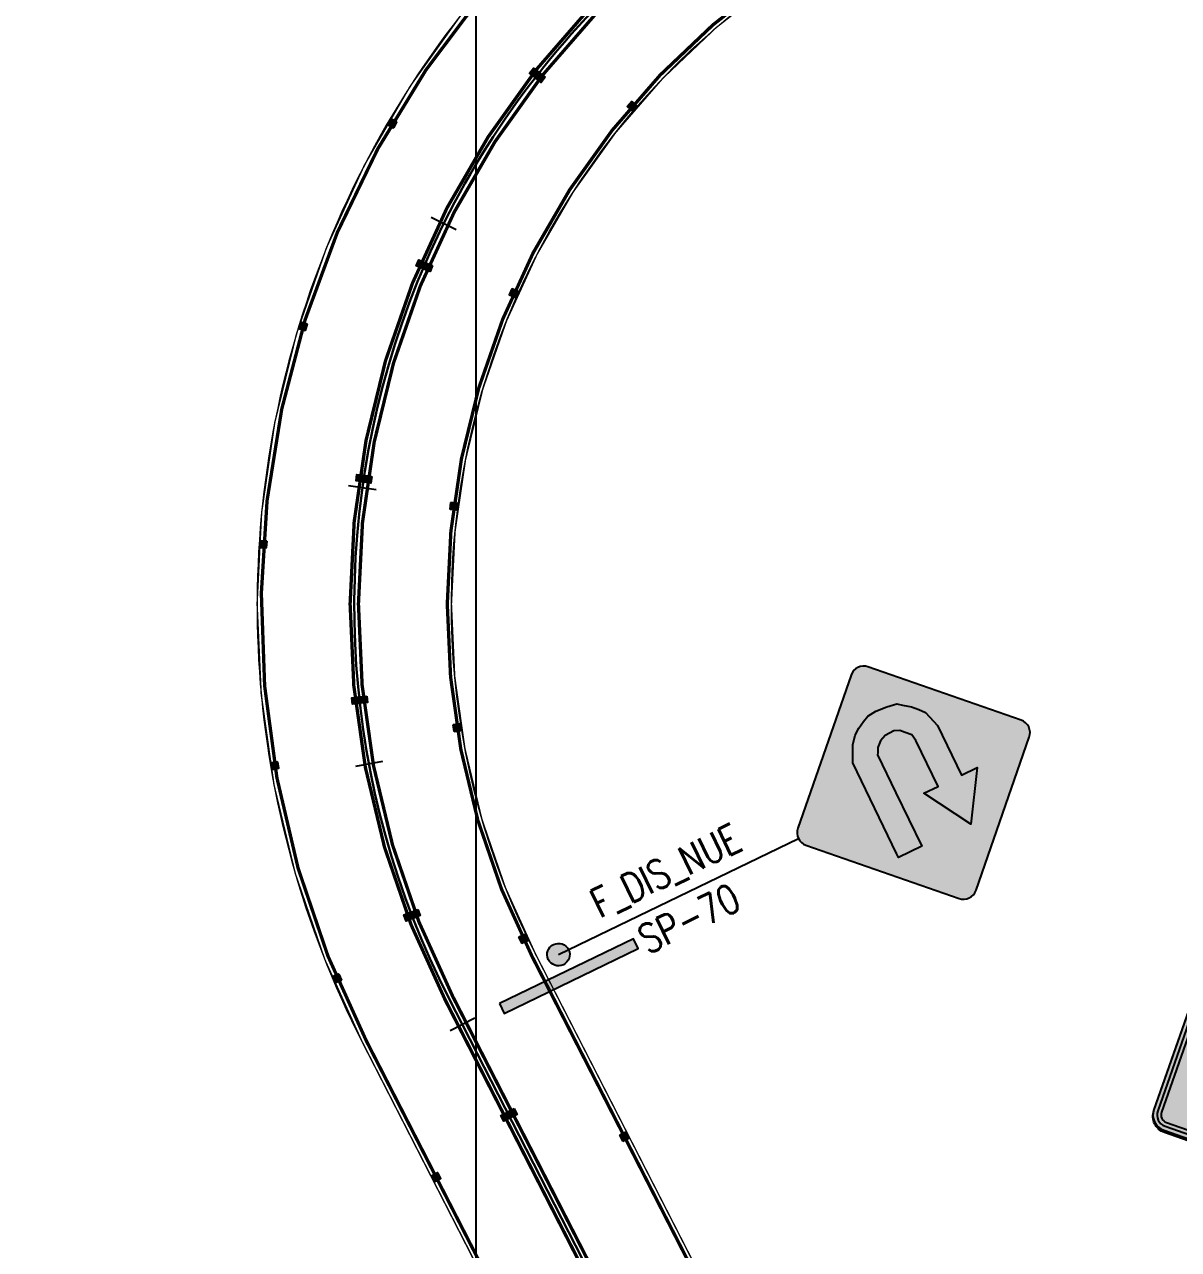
# Model space of a CAD drawing. Header units: metres. Extents: x 5050567 to 5051779, y 2427177 to 2427777.
# Drawn here: x 5050933.74 to 5050975.3, y 2427452.84 to 2427496.96 of the extents above; entities that cross this region are included whole.
import ezdxf
from ezdxf.enums import TextEntityAlignment as Align

# ---------------------------------------------------------------- set-up
doc = ezdxf.new("R2010")
doc.units = ezdxf.units.M
for name, color, linetype in [('C-ROAD-EJE PROYECTADO', 1, 'Continuous'), ('CVD-ALI-STA-MIN-CD', 7, 'Continuous'), ('FILL_AMARILLO', 40, 'Continuous'), ('FILL_NEGRO', 250, 'Continuous'), ('GEN-COORD-PAR', 8, 'Continuous'), ('SEN_BASE_SEN', 7, 'Continuous'), ('Sen_Vert_Preventivas', 7, 'Continuous'), ('SPI-C-ROAD-CNTR-N', 1, 'Continuous'), ('TACHAS', 7, 'Continuous')]:
    doc.layers.add(name, color=color, linetype=linetype)
doc.layers.add('FILL_DIM', color=18, linetype='Continuous', true_color=0x000000)
doc.layers.add('SEN_BASE_DEM', color=7, linetype='Continuous', lineweight=13, true_color=0xffffff)
doc.styles.add('TEXTO_ACCION_FASE', font='romans.shx', dxfattribs={"width": 0.8})
doc.styles.add('TEXTO_SI-26', font='ARIALNB.TTF', dxfattribs={"width": 1.3, "height": 1})

# ---------------------------------------------------------------- blocks, each defined once
blk = doc.blocks.new('th-')
at = {"layer": 'TACHAS', "true_color": 0xffffff}
h = blk.add_hatch(color=7, dxfattribs=at)
h.dxf.hatch_style = 1
h.paths.add_polyline_path([(0, -0.118), (-0.236, -0.118), (-0.236, 0.118), (0, 0.118)])
at = {"layer": 'TACHAS'}
for points in [[(-0.005, 0.112), (-0.076, 0.102), (-0.076, 0.015), (-0.074, 0.013), (-0.005, 0.004)], [(-0.005, -0.002), (-0.076, 0.008), (-0.076, -0.081), (-0.005, -0.11)]]:
    blk.add_hatch(color=1, dxfattribs=at).paths.add_polyline_path(points)
at = {"layer": 'TACHAS', "color": 7, "lineweight": 0, "ltscale": 10}
blk.add_line((-0.076, 0.015), (-0.074, 0.013), dxfattribs=at)
at = {"layer": 'TACHAS', "color": 18, "lineweight": 30, "true_color": 0x000000}
blk.add_lwpolyline([(0, -0.118), (-0.236, -0.118), (-0.236, 0.118), (0, 0.118)], close=True, dxfattribs=at)
at = {"layer": 'TACHAS', "color": 18, "lineweight": 5, "true_color": 0x000000, "const_width": 0.0004}
for points in [[(-0.236, -0.118), (0, -0.118), (0, 0.118), (-0.236, 0.118)], [(-0.082, 0.107), (-0.154, 0.107), (-0.154, -0.085), (-0.082, -0.085)], [(-0.076, -0.081), (-0.005, -0.11), (-0.005, -0.002), (-0.076, 0.008)]]:
    blk.add_lwpolyline(points, close=True, dxfattribs=at)
at = {"layer": 'TACHAS', "color": 18, "lineweight": 5, "true_color": 0x000000}
for points, const_width in [([(-0.236, 0.118), (-0.154, 0.107)], 0.0004), ([(-0.231, 0.112), (-0.231, 0.004)], 0.000182), ([(-0.16, 0.102), (-0.16, 0.004), (-0.231, 0.004)], 0.0004), ([(0, 0.118), (-0.082, 0.107)], 0.0004), ([(-0.005, 0.004), (-0.005, 0.112), (-0.076, 0.102), (-0.076, 0.013), (-0.005, 0.004)], 0.0004), ([(-0.231, -0.11), (-0.231, -0.002), (-0.16, -0.002), (-0.16, -0.081)], 0.0004), ([(-0.231, -0.11), (-0.16, -0.081)], 0.0004), ([(0, -0.118), (-0.082, -0.085)], 0.0004)]:
    blk.add_lwpolyline(points, dxfattribs=dict(at, const_width=const_width))
for points in [[(-0.231, 0.112, 0.0004, 0.0004, 0), (-0.16, 0.102, 0.000182, 0.000182, 0)], [(-0.236, -0.118, 0.0004, 0.0004, 0), (-0.154, -0.085, 0.000182, 0.000182, 0)]]:
    blk.add_lwpolyline(points, format="xyseb", dxfattribs=at)
blk = doc.blocks.new('THAD')
at = {"layer": 'TACHAS'}
h = blk.add_hatch(color=50, dxfattribs=at)
h.paths.add_polyline_path([(-0.118, 0.261), (-0.118, 0.025), (0.118, 0.025), (0.118, 0.261), (0.036, 0.25), (0.036, 0.058), (-0.036, 0.058), (-0.036, 0.25)])
h.paths.add_polyline_path([(-0.042, 0.245), (-0.042, 0.146), (-0.113, 0.146), (-0.113, 0.254)], flags=16)
h.paths.add_polyline_path([(0.042, 0.245), (0.113, 0.254), (0.113, 0.146), (0.042, 0.156)], flags=16)
h.paths.add_polyline_path([(-0.042, 0.141), (-0.042, 0.061), (-0.113, 0.033), (-0.113, 0.141)], flags=16)
h.paths.add_polyline_path([(0.042, 0.15), (0.113, 0.141), (0.113, 0.033), (0.042, 0.061)], flags=16)
for color, points in [(50, [(0.036, 0.25), (0.118, 0.261), (-0.118, 0.261), (-0.036, 0.25)]), (40, [(-0.113, 0.146), (-0.042, 0.146), (-0.042, 0.245), (-0.113, 0.254)]), (40, [(-0.042, 0.141), (-0.113, 0.141), (-0.113, 0.033), (-0.042, 0.061)]), (40, [(0.042, 0.245), (0.042, 0.157), (0.044, 0.156), (0.113, 0.146), (0.113, 0.254)]), (40, [(0.042, 0.15), (0.042, 0.061), (0.113, 0.033), (0.113, 0.141)]), (50, [(0.036, -0.05), (0.118, -0.039), (-0.118, -0.039), (-0.036, -0.05)]), (40, [(-0.113, -0.154), (-0.042, -0.154), (-0.042, -0.055), (-0.113, -0.046)]), (40, [(-0.042, -0.159), (-0.113, -0.159), (-0.113, -0.267), (-0.042, -0.239)]), (40, [(0.042, -0.055), (0.042, -0.143), (0.044, -0.144), (0.113, -0.154), (0.113, -0.046)]), (40, [(0.042, -0.15), (0.042, -0.239), (0.113, -0.267), (0.113, -0.159)])]:
    blk.add_hatch(color=color, dxfattribs=at).paths.add_polyline_path(points)
for points in [[(-0.036, 0.25), (-0.036, 0.058), (0.036, 0.058), (0.036, 0.25)], [(-0.036, -0.05), (-0.036, -0.242), (0.036, -0.242), (0.036, -0.05)]]:
    blk.add_hatch(color=50, dxfattribs=at).paths.add_polyline_path(points, flags=17)
h = blk.add_hatch(color=50, dxfattribs=at)
h.paths.add_polyline_path([(-0.118, -0.039), (-0.118, -0.275), (0.118, -0.275), (0.118, -0.039), (0.036, -0.05), (0.036, -0.242), (-0.036, -0.242), (-0.036, -0.05)])
h.paths.add_polyline_path([(-0.042, -0.055), (-0.042, -0.154), (-0.113, -0.154), (-0.113, -0.046)], flags=16)
h.paths.add_polyline_path([(0.042, -0.055), (0.113, -0.046), (0.113, -0.154), (0.042, -0.144)], flags=16)
h.paths.add_polyline_path([(-0.042, -0.159), (-0.042, -0.239), (-0.113, -0.267), (-0.113, -0.159)], flags=16)
h.paths.add_polyline_path([(0.042, -0.15), (0.113, -0.159), (0.113, -0.267), (0.042, -0.239)], flags=16)
at = {"layer": 'TACHAS', "color": 7, "lineweight": 0, "ltscale": 10}
for p, q in [((0.042, 0.157), (0.044, 0.156)), ((0.042, -0.143), (0.044, -0.144))]:
    blk.add_line(p, q, dxfattribs=at)
at = {"layer": 'TACHAS', "color": 7, "true_color": 0xffffff}
for points in [[(0.118, 0.025), (-0.118, 0.025), (-0.118, 0.261), (0.118, 0.261)], [(0.118, -0.275), (-0.118, -0.275), (-0.118, -0.039), (0.118, -0.039)]]:
    blk.add_lwpolyline(points, close=True, dxfattribs=at)
at = {"layer": 'TACHAS', "color": 18, "lineweight": 0, "true_color": 0x000000, "const_width": 0.0004}
for points in [[(-0.118, 0.025), (0.118, 0.025), (0.118, 0.261), (-0.118, 0.261)], [(0.036, 0.25), (-0.036, 0.25), (-0.036, 0.058), (0.036, 0.058)], [(0.042, 0.061), (0.113, 0.033), (0.113, 0.141), (0.042, 0.15)], [(-0.118, -0.275), (0.118, -0.275), (0.118, -0.039), (-0.118, -0.039)], [(0.036, -0.05), (-0.036, -0.05), (-0.036, -0.242), (0.036, -0.242)], [(0.042, -0.239), (0.113, -0.267), (0.113, -0.159), (0.042, -0.15)]]:
    blk.add_lwpolyline(points, close=True, dxfattribs=at)
for points in [[(-0.118, 0.261), (-0.036, 0.25)], [(-0.118, 0.025), (-0.036, 0.058)], [(-0.042, 0.245), (-0.042, 0.146), (-0.113, 0.146)], [(-0.113, 0.033), (-0.113, 0.141), (-0.042, 0.141), (-0.042, 0.061)], [(-0.113, 0.033), (-0.042, 0.061)], [(0.118, 0.261), (0.036, 0.25)], [(0.118, 0.025), (0.036, 0.058)], [(0.113, 0.146), (0.113, 0.254), (0.042, 0.245), (0.042, 0.156), (0.113, 0.146)], [(-0.118, -0.039), (-0.036, -0.05)], [(-0.118, -0.275), (-0.036, -0.242)], [(-0.042, -0.055), (-0.042, -0.154), (-0.113, -0.154)], [(-0.113, -0.267), (-0.113, -0.159), (-0.042, -0.159), (-0.042, -0.239)], [(-0.113, -0.267), (-0.042, -0.239)], [(0.118, -0.039), (0.036, -0.05)], [(0.118, -0.275), (0.036, -0.242)], [(0.113, -0.154), (0.113, -0.046), (0.042, -0.055), (0.042, -0.144), (0.113, -0.154)]]:
    blk.add_lwpolyline(points, dxfattribs=at)
at = {"layer": 'TACHAS', "color": 18, "lineweight": 0, "true_color": 0x000000}
for points in [[(-0.113, 0.254, 0.0004, 0.0004, 0), (-0.042, 0.245, 0.000182, 0.000182, 0)], [(-0.113, -0.046, 0.0004, 0.0004, 0), (-0.042, -0.055, 0.000182, 0.000182, 0)]]:
    blk.add_lwpolyline(points, format="xyseb", dxfattribs=at)
blk = doc.blocks.new('*U90')
h = blk.add_hatch(color=40)
edge = h.paths.add_edge_path()
edge.add_line((18.186, -5.586), (23.348, -0.424))
edge.add_arc((22.924, 0), 0.6, 315, 405)
edge.add_line((23.348, 0.424), (18.186, 5.586))
edge.add_arc((17.762, 5.162), 0.6, 45, 135)
edge.add_line((17.338, 5.586), (12.176, 0.424))
edge.add_arc((12.6, 0), 0.6, 135, 225)
edge.add_line((12.176, -0.424), (17.338, -5.586))
edge.add_arc((17.762, -5.162), 0.6, 225, 315)
at = {"true_color": 0x000000}
h = blk.add_hatch(color=18, dxfattribs=at)
edge = h.paths.add_edge_path()
edge.add_line((18.08, -5.48), (23.242, -0.318))
edge.add_arc((22.924, 0), 0.45, 315, 405)
edge.add_line((23.242, 0.318), (18.08, 5.48))
edge.add_arc((17.762, 5.162), 0.45, 45, 135)
edge.add_line((17.444, 5.48), (12.282, 0.318))
edge.add_arc((12.6, 0), 0.45, 135, 225)
edge.add_line((12.282, -0.318), (17.444, -5.48))
edge.add_arc((17.762, -5.162), 0.45, 225, 315)
edge = h.paths.add_edge_path(flags=16)
edge.add_line((17.974, -5.374), (23.136, -0.212))
edge.add_arc((22.924, 0), 0.3, 315, 405)
edge.add_line((23.136, 0.212), (17.974, 5.374))
edge.add_arc((17.762, 5.162), 0.3, 45, 135)
edge.add_line((17.55, 5.374), (12.388, 0.212))
edge.add_arc((12.6, 0), 0.3, 135, 225)
edge.add_line((12.388, -0.212), (17.55, -5.374))
edge.add_arc((17.762, -5.162), 0.3, 225, 315)
blk.add_hatch(color=18, dxfattribs=at).paths.add_polyline_path([(17.642, 3.638), (18.173, 3.604), (18.636, 3.518), (18.842, 3.364), (19.168, 3.107), (19.408, 2.867), (19.631, 2.61), (19.854, 1.853), (19.854, -0.629), (20.632, -0.629), (19.271, -2.805), (17.968, -0.629), (18.688, -0.629), (18.688, 1.667), (18.636, 1.976), (18.413, 2.199), (18.225, 2.387), (17.985, 2.49), (17.539, 2.473), (17.247, 2.336), (17.007, 2.13), (16.905, 1.907), (16.853, 1.839), (16.853, -0.06), (16.853, -2.736), (15.687, -2.736), (15.687, -2.543), (15.687, 1.993), (15.841, 2.319), (16.047, 2.73), (16.322, 3.073), (16.613, 3.278), (16.939, 3.467), (17.213, 3.587)])
h = blk.add_hatch(color=250)
edge = h.paths.add_edge_path()
edge.add_ellipse((0, 0), major_axis=(-0.358, 0.358), ratio=1, start_angle=225, end_angle=225)
blk.add_hatch(color=250).paths.add_polyline_path([(3.351, -0.833), (-3.351, -0.833), (-3.351, -1.326), (3.351, -1.326)])
at = {"color": 18, "linetype": 'Continuous', "lineweight": -3, "true_color": 0x000000}
for points in [[(17.338, -5.586, 0.414214), (18.186, -5.586), (23.348, -0.424, 0.414214), (23.348, 0.424), (18.186, 5.586, 0.414214), (17.338, 5.586), (12.176, 0.424, 0.198912), (12, 0)], [(12, 0, 0.198912), (12.176, -0.424), (17.338, -5.586)]]:
    blk.add_lwpolyline(points, format="xyb", dxfattribs=at)
at = {"color": 18, "true_color": 0x000000}
blk.add_lwpolyline([(17.642, 3.638), (18.173, 3.604), (18.636, 3.518), (18.842, 3.364), (19.168, 3.107), (19.408, 2.867), (19.631, 2.61), (19.854, 1.853), (19.854, -0.629), (20.632, -0.629), (19.271, -2.805), (17.968, -0.629), (18.688, -0.629), (18.688, 1.667), (18.636, 1.976), (18.413, 2.199), (18.225, 2.387), (17.985, 2.49), (17.539, 2.473), (17.247, 2.336), (17.007, 2.13), (16.905, 1.907), (16.853, 1.839), (16.853, -0.06), (16.853, -2.736), (15.687, -2.736), (15.687, -2.543), (15.687, 1.993), (15.841, 2.319), (16.047, 2.73), (16.322, 3.073), (16.613, 3.278), (16.939, 3.467), (17.213, 3.587)], close=True, dxfattribs=at)
at = {"color": 250}
blk.add_lwpolyline([(0, 0), (12, 0)], dxfattribs=at)
blk.add_lwpolyline([(-3.351, -0.833), (-3.351, -1.326), (3.351, -1.326), (3.351, -0.833)], close=True, dxfattribs=at)
blk.add_ellipse((0, 0), major_axis=(-0.358, 0.358), ratio=1, start_param=3.926991, end_param=10.210176, dxfattribs=at)
at = {"style": 'TEXTO_ACCION_FASE', "width": 0.8}
blk.add_text('SP-70', height=1.3, dxfattribs=at).set_placement((6, -1.1), align=Align.MIDDLE_CENTER)
for tag, p in [('FASE_ACCION', (6, 1.3)), ('INTERNO', (0, -2.3))]:
    blk.add_attdef(tag, text='', height=1.3, dxfattribs=at).set_placement(p, align=Align.MIDDLE_CENTER)
blk = doc.blocks.new('*U94')
h = blk.add_hatch(color=40)
edge = h.paths.add_edge_path()
edge.add_line((21.494, 6.146), (16.169, 11.471))
edge.add_arc((16.606, 11.909), 0.619, 135, 225, ccw=False)
edge.add_line((16.169, 12.347), (21.494, 17.672))
edge.add_arc((21.932, 17.235), 0.619, 405, 495, ccw=False)
edge.add_line((22.37, 17.672), (27.695, 12.347))
edge.add_arc((27.258, 11.909), 0.619, 315, 405, ccw=False)
edge.add_line((27.695, 11.471), (22.37, 6.146))
edge.add_arc((21.932, 6.583), 0.619, 225, 315, ccw=False)
h = blk.add_hatch(color=40)
edge = h.paths.add_edge_path()
edge.add_line((21.494, 6.146), (16.169, 11.471))
edge.add_arc((16.606, 11.909), 0.619, 135, 225, ccw=False)
edge.add_line((16.169, 12.347), (21.494, 17.672))
edge.add_arc((21.932, 17.235), 0.619, 405, 495, ccw=False)
edge.add_line((22.37, 17.672), (27.695, 12.347))
edge.add_arc((27.258, 11.909), 0.619, 315, 405, ccw=False)
edge.add_line((27.695, 11.471), (22.37, 6.146))
edge.add_arc((21.932, 6.583), 0.619, 225, 315, ccw=False)
at = {"true_color": 0x000000}
h = blk.add_hatch(color=18, dxfattribs=at)
edge = h.paths.add_edge_path()
edge.add_line((21.604, 6.255), (16.278, 11.581))
edge.add_arc((16.606, 11.909), 0.464, 135, 225, ccw=False)
edge.add_line((16.278, 12.237), (21.604, 17.563))
edge.add_arc((21.932, 17.235), 0.464, 405, 495, ccw=False)
edge.add_line((22.26, 17.563), (27.586, 12.237))
edge.add_arc((27.258, 11.909), 0.464, 315, 405, ccw=False)
edge.add_line((27.586, 11.581), (22.26, 6.255))
edge.add_arc((21.932, 6.583), 0.464, 225, 315, ccw=False)
edge = h.paths.add_edge_path(flags=16)
edge.add_line((21.713, 6.364), (16.388, 11.69))
edge.add_arc((16.606, 11.909), 0.31, 135, 225, ccw=False)
edge.add_line((16.388, 12.128), (21.713, 17.453))
edge.add_arc((21.932, 17.235), 0.31, 405, 495, ccw=False)
edge.add_line((22.151, 17.453), (27.477, 12.128))
edge.add_arc((27.258, 11.909), 0.31, 315, 405, ccw=False)
edge.add_line((27.477, 11.69), (22.151, 6.364))
edge.add_arc((21.932, 6.583), 0.31, 225, 315, ccw=False)
h = blk.add_hatch(color=18, dxfattribs=at)
edge = h.paths.add_edge_path()
edge.add_line((21.604, 6.255), (16.278, 11.581))
edge.add_arc((16.606, 11.909), 0.464, 135, 225, ccw=False)
edge.add_line((16.278, 12.237), (21.604, 17.563))
edge.add_arc((21.932, 17.235), 0.464, 405, 495, ccw=False)
edge.add_line((22.26, 17.563), (27.586, 12.237))
edge.add_arc((27.258, 11.909), 0.464, 315, 405, ccw=False)
edge.add_line((27.586, 11.581), (22.26, 6.255))
edge.add_arc((21.932, 6.583), 0.464, 225, 315, ccw=False)
edge = h.paths.add_edge_path(flags=16)
edge.add_line((21.713, 6.364), (16.388, 11.69))
edge.add_arc((16.606, 11.909), 0.31, 135, 225, ccw=False)
edge.add_line((16.388, 12.128), (21.713, 17.453))
edge.add_arc((21.932, 17.235), 0.31, 405, 495, ccw=False)
edge.add_line((22.151, 17.453), (27.477, 12.128))
edge.add_arc((27.258, 11.909), 0.31, 315, 405, ccw=False)
edge.add_line((27.477, 11.69), (22.151, 6.364))
edge.add_arc((21.932, 6.583), 0.31, 225, 315, ccw=False)
at = {"true_color": 0x000000, "transparency": 33554687}
h = blk.add_hatch(color=18, dxfattribs=at)
h.dxf.hatch_style = 1
edge = h.paths.add_edge_path()
edge.add_spline(control_points=[(20.748, 9.634), (20.748, 9.317), (20.749, 9.001), (20.749, 8.685), (20.797, 8.685), (20.846, 8.685), (20.894, 8.685), (20.893, 9.075), (20.893, 9.465), (20.892, 9.855), (20.844, 9.855), (20.796, 9.855), (20.748, 9.854), (20.712, 9.803), (20.663, 9.778), (20.6, 9.781), (20.601, 9.732), (20.601, 9.683), (20.601, 9.633), (20.65, 9.634), (20.699, 9.634), (20.748, 9.634)], knot_values=[0, 0, 0, 0, 1, 1, 1, 2, 2, 2, 3, 3, 3, 4, 4, 4, 5, 5, 5, 6, 6, 6, 7, 7, 7, 7], weights=[1, 1, 1, 1, 1, 1, 1, 1, 1, 1, 1, 1, 1, 1, 1, 1, 1, 1, 1, 1, 1, 1], degree=3, periodic=0)
h = blk.add_hatch(color=18, dxfattribs=at)
h.dxf.hatch_style = 1
edge = h.paths.add_edge_path()
edge.add_ellipse((22.484, 9.482), major_axis=(-0.026, -0.375), ratio=0.74039, start_angle=0, end_angle=360)
edge = h.paths.add_edge_path(flags=16)
edge.add_spline(control_points=[(22.467, 9.232), (22.495, 9.23), (22.53, 9.243), (22.601, 9.325), (22.63, 9.395), (22.644, 9.57), (22.603, 9.668), (22.514, 9.743), (22.48, 9.745), (22.38, 9.668), (22.331, 9.568), (22.331, 9.365), (22.379, 9.277), (22.438, 9.238), (22.452, 9.233), (22.467, 9.232)], knot_values=[0, 0, 0, 0, 0.779899, 0.779899, 1.559798, 1.559798, 2.64121, 2.64121, 3.722622, 3.722622, 4.804035, 4.804035, 5.885447, 5.885447, 6.283185, 6.283185, 6.283185, 6.283185], degree=3, periodic=0)
h.paths.add_polyline_path([(23.068, 9.441), (23.3, 9.845), (23.156, 9.845), (22.84, 9.276), (22.504, 8.688), (22.583, 8.689), (22.652, 8.688), (22.718, 8.812)])
edge = h.paths.add_edge_path()
edge.add_ellipse((23.319, 9.043), major_axis=(-0.026, -0.375), ratio=0.74039, start_angle=0, end_angle=360)
edge = h.paths.add_edge_path(flags=16)
edge.add_spline(control_points=[(23.301, 8.793), (23.329, 8.791), (23.365, 8.803), (23.436, 8.886), (23.465, 8.956), (23.478, 9.131), (23.437, 9.229), (23.349, 9.304), (23.314, 9.305), (23.215, 9.228), (23.165, 9.129), (23.165, 8.926), (23.213, 8.838), (23.272, 8.799), (23.287, 8.794), (23.301, 8.793)], knot_values=[0, 0, 0, 0, 0.779899, 0.779899, 1.559798, 1.559798, 2.64121, 2.64121, 3.722622, 3.722622, 4.804035, 4.804035, 5.885447, 5.885447, 6.283185, 6.283185, 6.283185, 6.283185], degree=3, periodic=0)
edge = h.paths.add_edge_path(flags=16)
edge.add_spline(control_points=[(21.53, 9.638), (21.439, 9.638), (21.367, 9.603), (21.313, 9.532), (21.262, 9.465), (21.237, 9.379), (21.237, 9.274), (21.237, 9.168), (21.262, 9.08), (21.313, 9.009), (21.368, 8.934), (21.44, 8.897), (21.531, 8.897), (21.62, 8.897), (21.692, 8.935), (21.746, 9.011), (21.796, 9.082), (21.821, 9.17), (21.821, 9.275), (21.821, 9.381), (21.795, 9.467), (21.745, 9.533), (21.692, 9.603), (21.621, 9.638), (21.53, 9.638)], knot_values=[0, 0, 0, 0, 1, 1, 1, 2, 2, 2, 3, 3, 3, 4, 4, 4, 5, 5, 5, 6, 6, 6, 7, 7, 7, 8, 8, 8, 8], degree=3, periodic=0)
edge = h.paths.add_edge_path()
edge.add_spline(control_points=[(21.531, 8.686), (21.387, 8.686), (21.269, 8.743), (21.179, 8.857), (21.093, 8.967), (21.049, 9.106), (21.049, 9.274), (21.049, 9.437), (21.091, 9.573), (21.177, 9.684), (21.266, 9.798), (21.381, 9.855), (21.522, 9.856), (21.671, 9.856), (21.789, 9.8), (21.878, 9.689), (21.964, 9.582), (22.007, 9.443), (22.007, 9.272), (22.008, 9.107), (21.965, 8.97), (21.879, 8.859), (21.789, 8.744), (21.673, 8.686), (21.531, 8.686)], knot_values=[0, 0, 0, 0, 1, 1, 1, 2, 2, 2, 3, 3, 3, 4, 4, 4, 5, 5, 5, 6, 6, 6, 7, 7, 7, 8, 8, 8, 8], degree=3, periodic=0)
h = blk.add_hatch(color=1)
edge = h.paths.add_edge_path(flags=17)
edge.add_arc((21.638, -0.001), 4.717, 0, 360)
edge = h.paths.add_edge_path()
edge.add_arc((21.638, -0.001), 5.967, 0, 360)
at = {"true_color": 0xffffff}
blk.add_hatch(color=7, dxfattribs=at).paths.add_polyline_path([(16.921, -0.001, 1), (26.354, -0.001, 1)])
h = blk.add_hatch(color=7)
edge = h.paths.add_edge_path()
edge.add_ellipse((0, 0), major_axis=(-0.358, 0.358), ratio=1, start_angle=225, end_angle=225)
blk.add_hatch(color=7).paths.add_polyline_path([(3.351, -0.833), (-3.351, -0.833), (-3.351, -1.326), (3.351, -1.326)])
at = {"layer": 'FILL_AMARILLO'}
h = blk.add_hatch(color=256, dxfattribs=at)
h.dxf.hatch_style = 1
h.paths.add_polyline_path([(22.421, 13.927), (22.748, 13.64), (22.096, 13.288), (21.902, 13.647)])
h = blk.add_hatch(color=256, dxfattribs=at)
h.dxf.hatch_style = 1
h.paths.add_polyline_path([(22.703, 12.501, -1), (22.895, 12.793, -1)])
h = blk.add_hatch(color=256, dxfattribs=at)
h.dxf.hatch_style = 1
h.paths.add_polyline_path([(20.235, 11.18, -1), (20.427, 11.472, -1)])
at = {"layer": 'FILL_DIM', "true_color": 0x000000}
h = blk.add_hatch(color=18, dxfattribs=at)
h.dxf.hatch_style = 1
h.paths.add_polyline_path([(19.063, 10.196), (24.875, 10.196), (24.875, 13.388)])
at = {"layer": 'FILL_NEGRO'}
h = blk.add_hatch(color=256, dxfattribs=at)
h.dxf.hatch_style = 1
h.paths.add_polyline_path([(27.911, 11.978), (21.946, 6.014), (15.982, 11.97), (21.95, 17.938)])
h.paths.add_polyline_path([(27.705, 11.978), (21.946, 6.22), (16.188, 11.97), (21.95, 17.733)], flags=16)
h = blk.add_hatch(color=256, dxfattribs=at)
h.dxf.hatch_style = 1
h.paths.add_polyline_path([(19.279, 11.286), (18.585, 12.576), (21.403, 14.095), (22.097, 12.805)])
h = blk.add_hatch(color=256, dxfattribs=at)
h.dxf.hatch_style = 1
h.paths.add_polyline_path([(22.589, 13.039, 0.423244), (22.416, 12.439), (20.718, 11.53, 0.246329), (20.356, 11.762), (22.226, 12.77), (21.728, 13.693), (21.744, 13.744), (22.418, 14.109), (22.916, 13.668), (23.313, 12.926), (23.182, 12.855, 0.412522)])
h.paths.add_polyline_path([(22.748, 13.64), (22.421, 13.927), (21.902, 13.647), (22.096, 13.288)], flags=16)
h.paths.add_polyline_path([(22.703, 12.501, -1), (22.895, 12.793, -1)], flags=17)
h = blk.add_hatch(color=256, dxfattribs=at)
h.dxf.hatch_style = 1
h.paths.add_polyline_path([(22.594, 12.336, -1), (23.004, 12.958, -1)])
h.paths.add_polyline_path([(22.703, 12.501, 1), (22.895, 12.793, 1)], flags=16)
h = blk.add_hatch(color=256, dxfattribs=at)
h.dxf.hatch_style = 1
h.paths.add_polyline_path([(19.947, 11.549, 0.275851), (19.942, 11.129), (19.403, 11.059), (19.322, 11.207)])
h = blk.add_hatch(color=256, dxfattribs=at)
h.dxf.hatch_style = 1
h.paths.add_polyline_path([(20.536, 11.637, -1), (20.126, 11.015, -1)])
h.paths.add_polyline_path([(20.427, 11.472, 1), (20.235, 11.18, 1)], flags=16)
at = {"color": 18, "linetype": 'Continuous', "lineweight": -3, "true_color": 0x000000}
blk.add_lwpolyline([(22.37, 6.146, -0.414214), (21.494, 6.146), (16.169, 11.471, -0.414214), (16.169, 12.347), (21.494, 17.672, -0.414214), (22.37, 17.672), (27.695, 12.347, -0.414214), (27.695, 11.471)], format="xyb", close=True, dxfattribs=at)
blk.add_lwpolyline([(22.37, 6.146, -0.414214), (21.494, 6.146), (16.169, 11.471, -0.414214), (16.169, 12.347), (21.494, 17.672, -0.414214), (22.37, 17.672), (27.695, 12.347, -0.414214), (27.695, 11.471)], format="xyb", close=True, dxfattribs=at)
at = {"color": 18, "lineweight": 0, "true_color": 0x000000}
blk.add_lwpolyline([(22.718, 8.812), (22.652, 8.688), (22.583, 8.689), (22.504, 8.688), (22.84, 9.276), (23.156, 9.845), (23.156, 9.845), (23.3, 9.845), (23.068, 9.441)], close=True, dxfattribs=at)
at = {"color": 7}
blk.add_lwpolyline([(0, 0), (15.671, 0)], dxfattribs=at)
blk.add_lwpolyline([(-3.351, -0.833), (-3.351, -1.326), (3.351, -1.326), (3.351, -0.833)], close=True, dxfattribs=at)
at = {"color": 1}
for radius in [5.967, 4.717]:
    blk.add_circle((21.638, -0.001), radius, dxfattribs=at)
at = {"color": 18, "true_color": 0x000000}
for centre in [(22.484, 9.482), (23.319, 9.043)]:
    blk.add_ellipse(centre, major_axis=(-0.026, -0.375), ratio=0.74039, dxfattribs=at)
at = {"color": 7}
blk.add_ellipse((0, 0), major_axis=(-0.358, 0.358), ratio=1, start_param=3.926991, end_param=10.210176, dxfattribs=at)
at = {"color": 18, "true_color": 0x000000}
for points, knots in [([(20.748, 9.634), (20.748, 9.317), (20.749, 9.001), (20.749, 8.685), (20.797, 8.685), (20.846, 8.685), (20.894, 8.685), (20.893, 9.075), (20.893, 9.465), (20.892, 9.855), (20.844, 9.855), (20.796, 9.855), (20.748, 9.854), (20.712, 9.803), (20.663, 9.778), (20.6, 9.781), (20.601, 9.732), (20.601, 9.683), (20.601, 9.633), (20.65, 9.634), (20.699, 9.634), (20.748, 9.634)], [0, 0, 0, 0, 1, 1, 1, 2, 2, 2, 3, 3, 3, 4, 4, 4, 5, 5, 5, 6, 6, 6, 7, 7, 7, 7]), ([(21.531, 8.686), (21.387, 8.686), (21.269, 8.743), (21.179, 8.857), (21.093, 8.967), (21.049, 9.106), (21.049, 9.274), (21.049, 9.437), (21.091, 9.573), (21.177, 9.684), (21.266, 9.798), (21.381, 9.855), (21.522, 9.856), (21.671, 9.856), (21.789, 9.8), (21.878, 9.689), (21.964, 9.582), (22.007, 9.443), (22.007, 9.272), (22.008, 9.107), (21.965, 8.97), (21.879, 8.859), (21.789, 8.744), (21.673, 8.686), (21.531, 8.686)], [0, 0, 0, 0, 1, 1, 1, 2, 2, 2, 3, 3, 3, 4, 4, 4, 5, 5, 5, 6, 6, 6, 7, 7, 7, 8, 8, 8, 8]), ([(22.467, 9.232), (22.495, 9.23), (22.53, 9.243), (22.601, 9.325), (22.63, 9.395), (22.644, 9.57), (22.603, 9.668), (22.514, 9.743), (22.48, 9.745), (22.38, 9.668), (22.331, 9.568), (22.331, 9.365), (22.379, 9.277), (22.438, 9.238), (22.452, 9.233), (22.467, 9.232)], [0, 0, 0, 0, 0.779899, 0.779899, 1.559798, 1.559798, 2.64121, 2.64121, 3.722622, 3.722622, 4.804035, 4.804035, 5.885447, 5.885447, 6.283185, 6.283185, 6.283185, 6.283185]), ([(21.53, 9.638), (21.439, 9.638), (21.367, 9.603), (21.313, 9.532), (21.262, 9.465), (21.237, 9.379), (21.237, 9.274), (21.237, 9.168), (21.262, 9.08), (21.313, 9.009), (21.368, 8.934), (21.44, 8.897), (21.531, 8.897), (21.62, 8.897), (21.692, 8.935), (21.746, 9.011), (21.796, 9.082), (21.821, 9.17), (21.821, 9.275), (21.821, 9.381), (21.795, 9.467), (21.745, 9.533), (21.692, 9.603), (21.621, 9.638), (21.53, 9.638)], [0, 0, 0, 0, 1, 1, 1, 2, 2, 2, 3, 3, 3, 4, 4, 4, 5, 5, 5, 6, 6, 6, 7, 7, 7, 8, 8, 8, 8]), ([(23.301, 8.793), (23.329, 8.791), (23.365, 8.803), (23.436, 8.886), (23.465, 8.956), (23.478, 9.131), (23.437, 9.229), (23.349, 9.304), (23.314, 9.305), (23.215, 9.228), (23.165, 9.129), (23.165, 8.926), (23.213, 8.838), (23.272, 8.799), (23.287, 8.794), (23.301, 8.793)], [0, 0, 0, 0, 0.779899, 0.779899, 1.559798, 1.559798, 2.64121, 2.64121, 3.722622, 3.722622, 4.804035, 4.804035, 5.885447, 5.885447, 6.283185, 6.283185, 6.283185, 6.283185])]:
    blk.add_open_spline(points, degree=3, knots=knots, dxfattribs=at)
at = {"layer": 'FILL_AMARILLO'}
blk.add_lwpolyline([(21.539, 17.733), (16.188, 12.382, 0.414208), (16.188, 11.558), (21.584, 6.17, 0.324277), (22.271, 6.133), (27.788, 11.649, 0.347236), (27.713, 12.382), (22.362, 17.733, 0.414214), (21.539, 17.733, -0.414214)], format="xyb", dxfattribs=at)
at = {"layer": 'FILL_NEGRO'}
for points in [[(21.642, 17.63), (16.291, 12.279, 0.414208), (16.291, 11.661), (21.682, 6.279, 0.310882), (22.18, 6.248), (27.673, 11.74, 0.337317), (27.609, 12.279), (22.259, 17.63, 0.414213)], [(21.745, 17.527), (16.394, 12.176, 0.414208), (16.394, 11.764), (21.778, 6.389, 0.288695), (22.091, 6.365), (27.555, 11.829, 0.320998), (27.505, 12.178), (22.156, 17.527, 0.414212)]]:
    blk.add_lwpolyline(points, format="xyb", close=True, dxfattribs=at)
at = {"layer": 'FILL_NEGRO', "lineweight": 0}
blk.add_lwpolyline([(22.097, 12.805), (19.279, 11.286), (18.585, 12.576), (21.403, 14.095)], close=True, dxfattribs=at)
for points in [[(21.744, 13.744), (22.418, 14.109), (22.916, 13.668), (23.313, 12.926), (23.182, 12.855, 0.412522), (22.589, 13.039, 0.423244), (22.416, 12.439), (20.718, 11.53, 0.246329), (20.356, 11.762), (22.226, 12.77), (21.728, 13.693), (21.744, 13.744)], [(19.947, 11.549), (19.322, 11.207), (19.403, 11.059), (19.942, 11.129, -0.275851), (19.947, 11.549, -2.886597)]]:
    blk.add_lwpolyline(points, format="xyb", dxfattribs=at)
blk.add_lwpolyline([(22.427, 13.93), (21.902, 13.647), (22.096, 13.288), (22.748, 13.64), (22.421, 13.927)], dxfattribs=at)
at = {"layer": 'FILL_NEGRO'}
blk.add_lwpolyline([(19.063, 10.196), (24.875, 10.196), (24.875, 13.388)], close=True, dxfattribs=at)
at = {"layer": 'FILL_NEGRO', "lineweight": 0}
for centre, radius in [((22.799, 12.647), 0.372), ((22.799, 12.647), 0.175), ((20.331, 11.326), 0.372), ((20.331, 11.326), 0.175)]:
    blk.add_circle(centre, radius, dxfattribs=at)
at = {"style": 'TEXTO_ACCION_FASE', "width": 0.8}
blk.add_text('SP-27A/SR-30', height=1.3, dxfattribs=at).set_placement((9.335, -1.2), align=Align.MIDDLE_CENTER)
for tag, p in [('FASE_ACCION', (7.835, 1.396)), ('INTERNO', (0, -2.3))]:
    blk.add_attdef(tag, text='', height=1.3, dxfattribs=at).set_placement(p, align=Align.MIDDLE_CENTER)
at = {"color": 18, "true_color": 0x000000, "style": 'TEXTO_SI-26'}
blk.add_attdef('VELOCIDAD', text='', height=4, dxfattribs=at).set_placement((21.638, -0.001), align=Align.MIDDLE_CENTER)
blk = doc.blocks.new('AeccTickLine')
blk.add_line((0, -0.5), (0, 0.5))

msp = doc.modelspace()

# ---------------------------------------------------------------- linework, layer by layer
at = {"layer": 'C-ROAD-EJE PROYECTADO', "color": 30, "linetype": 'Continuous', "lineweight": -3, "const_width": 0.05, "flags": 128}
for points in [[(5050951.876, 2427414.489, 0.322382), (5050960.644, 2427421.389, 0.188195), (5050959.356, 2427434.047), (5050945.908, 2427460.3, -0.427734), (5050962.312, 2427507.425), (5050962.369, 2427507.451, -0.427167), (5051009.069, 2427488.801), (5051023.348, 2427453.404)], [(5050968.441, 2427408.194, -0.241431), (5050966.631, 2427417.23, 0.213789), (5050965.587, 2427437.238), (5050952.138, 2427463.491, -0.427734), (5050965.214, 2427501.055), (5050965.271, 2427501.081, -0.427167), (5051002.577, 2427486.182), (5051016.837, 2427450.833), (5051023.272, 2427437.247)]]:
    msp.add_lwpolyline(points, format="xyb", dxfattribs=at)
at = {"layer": 'GEN-COORD-PAR', "linetype": 'Continuous'}
msp.add_line((5050950, 2427368.832), (5050950, 2427544.684), dxfattribs=at)
at = {"layer": 'SEN_BASE_DEM'}
for points in [[(5051023.348, 2427453.404), (5051009.069, 2427488.801, 0.427167), (5050962.369, 2427507.451)], [(5050962.312, 2427507.425, 0.427734), (5050945.908, 2427460.3), (5050959.356, 2427434.047, -0.188195), (5050960.644, 2427421.389, -0.277476), (5050953.436, 2427414.686, 0.279397), (5050938.73, 2427404.061, 0.095539), (5050937.35, 2427397.578), (5050937.364, 2427398.021, -0.15029), (5050935.144, 2427391.119), (5050934.955, 2427390.858), (5050934.759, 2427390.601), (5050934.557, 2427390.35), (5050934.349, 2427390.104), (5050934.135, 2427389.862), (5050933.915, 2427389.626), (5050933.691, 2427389.394)], [(5050965.271, 2427501.081, -0.427167), (5051002.577, 2427486.182), (5051016.837, 2427450.833), (5051023.272, 2427437.247)], [(5050932.926, 2427380.1, -0.085656), (5050940.16, 2427382.765, -0.135244), (5050946.621, 2427381.801, 0.131454), (5050955.458, 2427379.762, -0.270063), (5050964.324, 2427374.981), (5050965.628, 2427372.846), (5050973.05, 2427377.335), (5050973.004, 2427377.352, -0.458883), (5050969.23, 2427387.272, 0.343953), (5050968.016, 2427408.768, -0.222797), (5050966.631, 2427417.23, 0.213789), (5050965.587, 2427437.238), (5050952.138, 2427463.491, -0.427734), (5050965.214, 2427501.055)]]:
    msp.add_lwpolyline(points, format="xyb", dxfattribs=at)
at = {"layer": 'SEN_BASE_DEM', "color": 40, "linetype": 'Continuous', "const_width": 0.12, "flags": 128}
for points in [[(5050960.371, 2427413.69, 0.091692), (5050962.17, 2427415.907), (5050963.133, 2427418.308, 0.217004), (5050962.338, 2427435.574), (5050948.89, 2427461.827, -0.427734), (5050963.7, 2427504.376), (5050963.758, 2427504.402, -0.427167), (5051005.962, 2427487.548), (5051016.133, 2427462.335)], [(5050962.242, 2427412.938, -0.077341), (5050962.379, 2427415.622), (5050963.411, 2427418.196, 0.217004), (5050962.605, 2427435.711), (5050949.157, 2427461.964, -0.427734), (5050963.825, 2427504.103), (5050963.882, 2427504.129, -0.427167), (5051005.684, 2427487.436), (5051015.839, 2427462.26)]]:
    msp.add_lwpolyline(points, format="xyb", dxfattribs=at)
at = {"layer": 'SEN_BASE_DEM', "const_width": 0.12, "flags": 128}
for points in [[(5050957.65, 2427504.67, 0.381933), (5050946.042, 2427460.368), (5050959.49, 2427434.115, -0.188206), (5050960.788, 2427421.348, -0.29615), (5050952.949, 2427414.488, -0.381933)], [(5050967.351, 2427419.956, 0.183811), (5050965.453, 2427437.17), (5050952.005, 2427463.423, -0.427734), (5050965.151, 2427501.191), (5050965.209, 2427501.217, -0.427167), (5051002.716, 2427486.238), (5051016.974, 2427450.893)]]:
    msp.add_lwpolyline(points, format="xyb", dxfattribs=at)
at = {"layer": 'SPI-C-ROAD-CNTR-N', "color": 1, "linetype": 'Continuous', "lineweight": 30, "flags": 128}
msp.add_lwpolyline([(5050961.305, 2427413.346), (5050963.272, 2427418.252, 0.217004), (5050962.471, 2427435.642), (5050949.023, 2427461.896, -0.427734), (5050963.763, 2427504.24), (5050963.82, 2427504.266, -0.427167), (5051005.823, 2427487.492), (5051020.122, 2427452.046)], format="xyb", dxfattribs=at)

# ---------------------------------------------------------------- block references
at = {"layer": 'CVD-ALI-STA-MIN-CD', "color": 7, "linetype": 'Continuous', "lineweight": -3}
for p, rotation in [((5050948.837, 2427489.792), 63.64253378704361), ((5050945.906, 2427480.276), 82.12504330666964), ((5050946.144, 2427470.323), 100.6075528267291), ((5050949.508, 2427460.949), 117.1237567548042)]:
    msp.add_blockref('AeccTickLine', p, dxfattribs=dict(at, rotation=rotation))
at = {"layer": 'SEN_BASE_DEM'}
for name, p, rotation in [('THAD', (5050952.205, 2427495.139), 51.94178902421613), ('th-', (5050955.695, 2427494.11), 49.16217246787816), ('th-', (5050946.92, 2427493.297), 239.8214186264234), ('THAD', (5050948.136, 2427488.277), 66.72779664145898), ('th-', (5050951.406, 2427487.39), 65.73961319597936), ('th-', (5050943.736, 2427485.977), 253.1654138556385), ('THAD', (5050945.953, 2427480.604), 81.51380425870188), ('th-', (5050949.212, 2427479.726), 82.31705392408057), ('th-', (5050942.328, 2427478.12), 266.5094090848537), ('THAD', (5050945.801, 2427472.627), 96.29981187594478), ('th-', (5050949.296, 2427471.754), 98.8944946521818), ('th-', (5050942.771, 2427470.151), 279.8534043140688), ('THAD', (5050947.69, 2427464.876), 111.0858194931877), ('th-', (5050951.652, 2427464.138), 115.471935380283), ('th-', (5050945.041, 2427462.499), 293.1973995432839), ('THAD', (5050951.181, 2427457.683), 117.1237567548042), ('th-', (5050955.289, 2427457.012), 117.1237567552166), ('th-', (5050948.616, 2427455.343), 297.1237567572391)]:
    msp.add_blockref(name, p, dxfattribs=dict(at, rotation=rotation))
at = {"layer": 'SEN_BASE_SEN', "rotation": 25.64919774574992}
msp.add_blockref('*U94', (5050965.182, 2427439.714), dxfattribs=at).add_auto_attribs({'INTERNO': 'INTERNO', 'FASE_ACCION': 'F_DIS_NUE', 'VELOCIDAD': '30'})
at = {"layer": 'Sen_Vert_Preventivas', "xscale": 0.8, "yscale": 0.8, "zscale": 0.8, "rotation": 25.8238707900748}
msp.add_blockref('*U90', (5050952.968, 2427463.463), dxfattribs=at).add_auto_attribs({'FASE_ACCION': 'F_DIS_NUE'})

doc.saveas('drawing.dxf')
